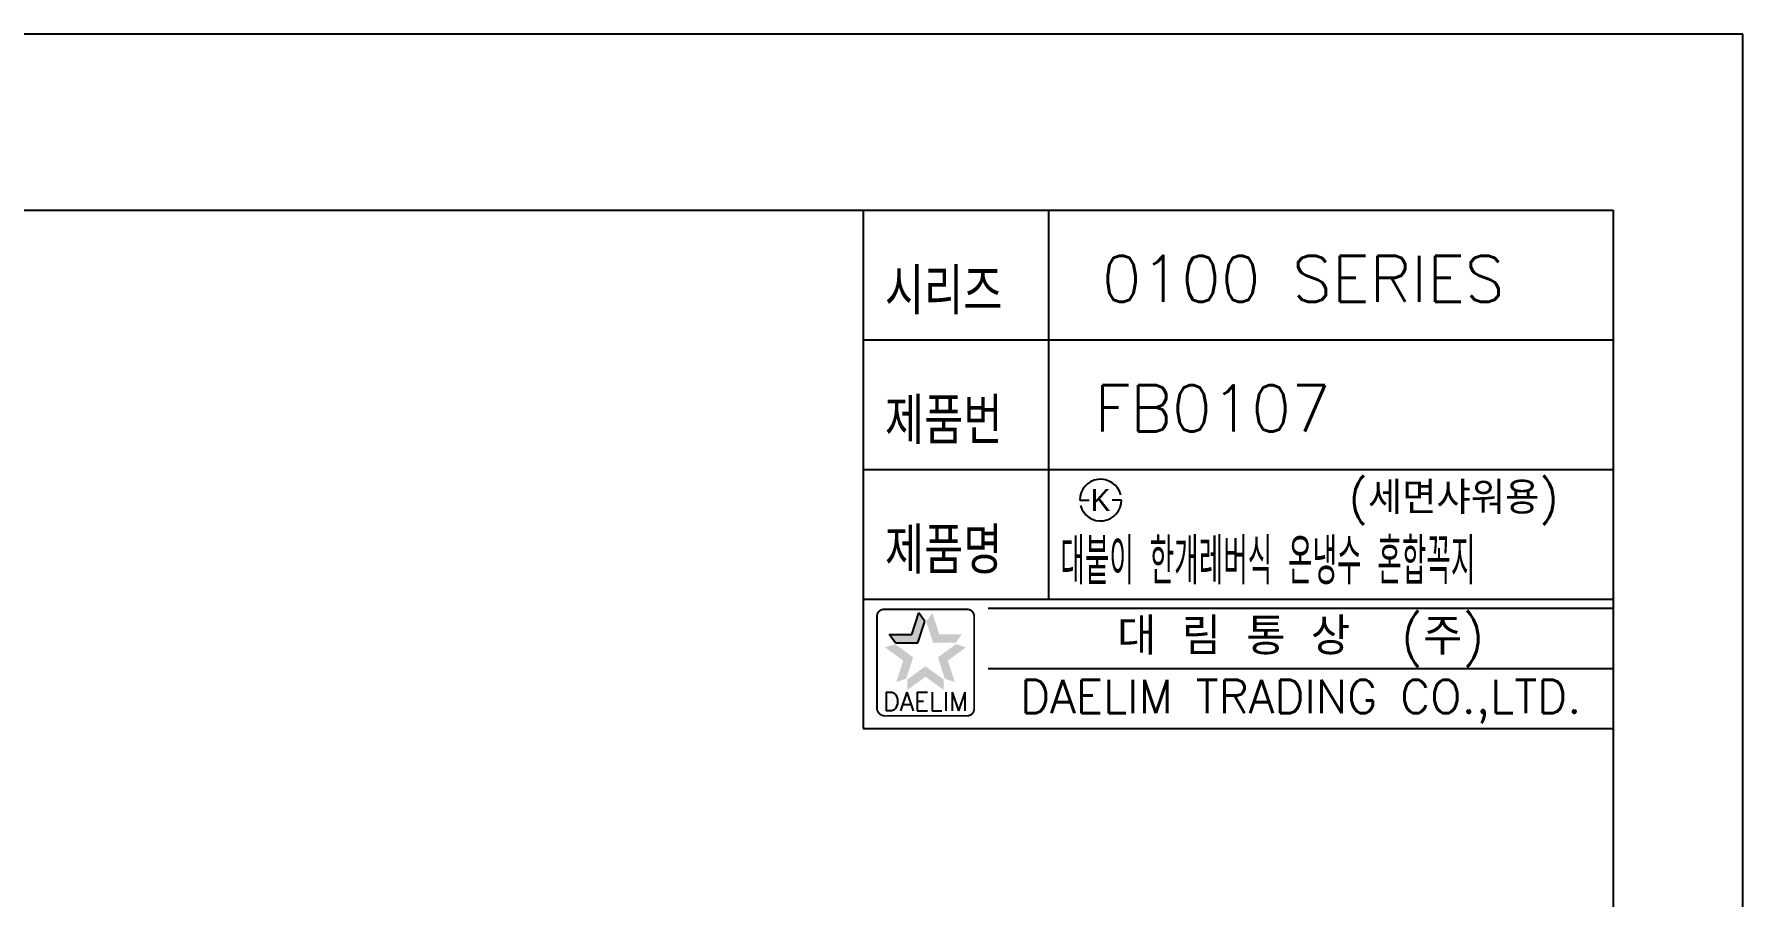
# Model space of a CAD drawing. Extents: x 9131 to 9725, y -7552 to -7132.
# Drawn here: x 9540.9 to 9725.4, y -7225.6 to -7132.4 of the extents above; entities that cross this region are included whole.
import ezdxf
from ezdxf.enums import TextEntityAlignment as Align

# ---------------------------------------------------------------- set-up
doc = ezdxf.new("R2010")
doc.units = 0
doc.header["$LTSCALE"] = 7
doc.header["$MEASUREMENT"] = 0
doc.layers.get('0').update_dxf_attribs({"color": 2, "linetype": 'CONTINUOUS'})
doc.layers.add('D', color=2, linetype='CONTINUOUS')
doc.layers.add('DIM', color=2, linetype='CONTINUOUS')
doc.styles.add('GHS', font='ROMANS.shx', dxfattribs={"bigfont": 'GHS.shx'})
doc.styles.add('HAN', font='HANGUL')
doc.styles.add('ROMANS', font='romans', dxfattribs={"bigfont": 'GHS.shx'})

# ---------------------------------------------------------------- blocks, each defined once
blk = doc.blocks.new('BORDER')
for p, q in [((1, 1), (0, 1)), ((1, 0), (1, 1))]:
    blk.add_line(p, q)
blk = doc.blocks.new('KS')
at = {"layer": 'D'}
for p, q in [((-2.25, 0), (-1.75, 0)), ((-1.75, 0), (-1.25, 0)), ((1.75, 0), (1.25, 0)), ((2.25, 0), (1.75, 0))]:
    blk.add_line(p, q, dxfattribs=at)
for start, end in [(15, 180), (195, 0)]:
    blk.add_arc((0, 0), 2.25, start, end, dxfattribs=at)
at = {"layer": 'D', "style": 'HAN'}
blk.add_text('K', height=2.39, dxfattribs=at).set_placement((0, 0), align=Align.MIDDLE)

msp = doc.modelspace()

# ---------------------------------------------------------------- linework, layer by layer
at = {"color": 4}
for p, q in [((9162.4293, -7151.44773), (9711.4293, -7151.44773)), ((9711.4293, -7151.44773), (9711.4293, -7541.44773))]:
    msp.add_line(p, q, dxfattribs=at)
at = {"color": 7}
for p, q in [((9630.4293, -7151.44773), (9630.4293, -7207.44773)), ((9650.4293, -7151.44773), (9650.4293, -7193.44773)), ((9630.4293, -7165.44773), (9711.4293, -7165.44773)), ((9630.4293, -7179.44773), (9711.4293, -7179.44773)), ((9630.4293, -7193.44773), (9711.4293, -7193.44773)), ((9630.4293, -7207.44773), (9711.4293, -7207.44773))]:
    msp.add_line(p, q, dxfattribs=at)
at = {"color": 2}
for p, q in [((9635.66844, -7197.26467), (9636.41781, -7194.95834)), ((9637.08291, -7195.87378), (9636.41781, -7194.95834)), ((9633.90853, -7198.1801), (9633.24343, -7197.26467)), ((9633.24343, -7197.26467), (9635.66844, -7197.26467)), ((9636.33354, -7198.1801), (9637.08291, -7195.87378)), ((9633.90853, -7198.1801), (9636.33354, -7198.1801))]:
    msp.add_line(p, q, dxfattribs=at)
at = {"color": 2, "linetype": 'Continuous'}
for p, q in [((9643.9293, -7194.44773), (9711.4293, -7194.44773)), ((9643.9293, -7200.94773), (9711.4293, -7200.94773))]:
    msp.add_line(p, q, dxfattribs=at)
at = {"color": 2, "linetype": 'Continuous', "const_width": 0.2}
for points in [[(9631.90679, -7195.31321, -0.414213562), (9632.65679, -7194.56321)], [(9631.90679, -7205.31321), (9631.90679, -7195.31321, -1)], [(9632.65679, -7194.56321), (9641.65679, -7194.56321, -0.414213562), (9642.40679, -7195.31321, 0.043396381)], [(9642.40679, -7195.31321), (9642.40679, -7205.31321, -0.414213562), (9641.65679, -7206.06321)], [(9641.65679, -7206.06321), (9632.90679, -7206.06321, -0.414213562), (9631.90679, -7205.31321, 0.672398499)]]:
    msp.add_lwpolyline(points, format="xyb", dxfattribs=at)
at = {"color": 2}
for points in [[(9635.66844, -7197.26467), (9636.33354, -7198.1801), (9636.41781, -7194.95834), (9637.08291, -7195.87378)], [(9637.89577, -7194.95834), (9637.23067, -7195.87378), (9638.64514, -7197.26467), (9637.98004, -7198.1801)], [(9633.24343, -7197.26467), (9633.90853, -7198.1801), (9635.66844, -7197.26467), (9636.33354, -7198.1801)], [(9638.64514, -7197.26467), (9637.98004, -7198.1801), (9641.07015, -7197.26467), (9640.40505, -7198.1801)], [(9634.74858, -7200.09568), (9635.82474, -7199.74601), (9632.78671, -7198.67029), (9633.86287, -7198.32063)], [(9641.52687, -7198.67029), (9640.45071, -7198.32063), (9639.56499, -7200.09568), (9638.48884, -7199.74601)], [(9633.99921, -7202.402), (9635.07537, -7202.05234), (9634.74858, -7200.09568), (9635.82474, -7199.74601)], [(9637.15679, -7201.84534), (9637.15679, -7200.7138), (9635.19491, -7203.27073), (9635.19491, -7202.13919)], [(9639.11866, -7203.27073), (9639.11866, -7202.13919), (9637.15679, -7201.84534), (9637.15679, -7200.7138)], [(9639.56499, -7200.09568), (9638.48884, -7199.74601), (9640.31436, -7202.402), (9639.23821, -7202.05234)]]:
    msp.add_solid(points, dxfattribs=at)

# ---------------------------------------------------------------- block references
at = {"xscale": 594, "yscale": 420, "zscale": 594}
msp.add_blockref('BORDER', (9131.4293, -7552.44773), dxfattribs=at)
at = {"layer": 'DIM', "color": 4}
msp.add_blockref('KS', (9656.06199, -7182.76586), dxfattribs=at)

# ---------------------------------------------------------------- texts
at = {"color": 7, "style": 'GHS'}
for s, p in [('0100 SERIES', (9677.93623, -7158.869)), ('FB0107', (9668.17014, -7172.869))]:
    msp.add_text(s, height=5, dxfattribs=at).set_placement(p, align=Align.MIDDLE)
at = {"style": 'GHS'}
msp.add_text('(세면샤워용)', height=3.5, dxfattribs=at).set_placement((9682.83385, -7184.26656))
at = {"style": 'GHS', "width": 0.5}
msp.add_text('대붙이 한개레버식 온냉수 혼합꼭지', height=5, dxfattribs=at).set_placement((9651.72358, -7191.88653))
at = {"color": 7, "linetype": 'Continuous'}
for s, height, style, p in [('대 림 통 상  (주)', 4, 'GHS', (9677.68964, -7197.75264)), ('DAELIM TRADING CO.,LTD.', 3.6, 'ROMANS', (9677.68964, -7204.51998))]:
    msp.add_text(s, height=height, dxfattribs=dict(at, style=style)).set_placement(p, align=Align.MIDDLE)
at = {"color": 2, "linetype": 'Continuous', "style": 'ROMANS'}
msp.add_text('DAELIM', height=2, dxfattribs=at).set_placement((9637.15679, -7205.51321), align=Align.CENTER)
at = {"layer": 'DIM', "style": 'GHS', "width": 0.8}
for s, p in [('시리즈', (9632.76966, -7162.71834)), ('제품번', (9632.76966, -7176.71834)), ('제품명', (9632.76966, -7190.71834))]:
    msp.add_text(s, height=5, dxfattribs=at).set_placement(p)

doc.saveas('drawing.dxf')
